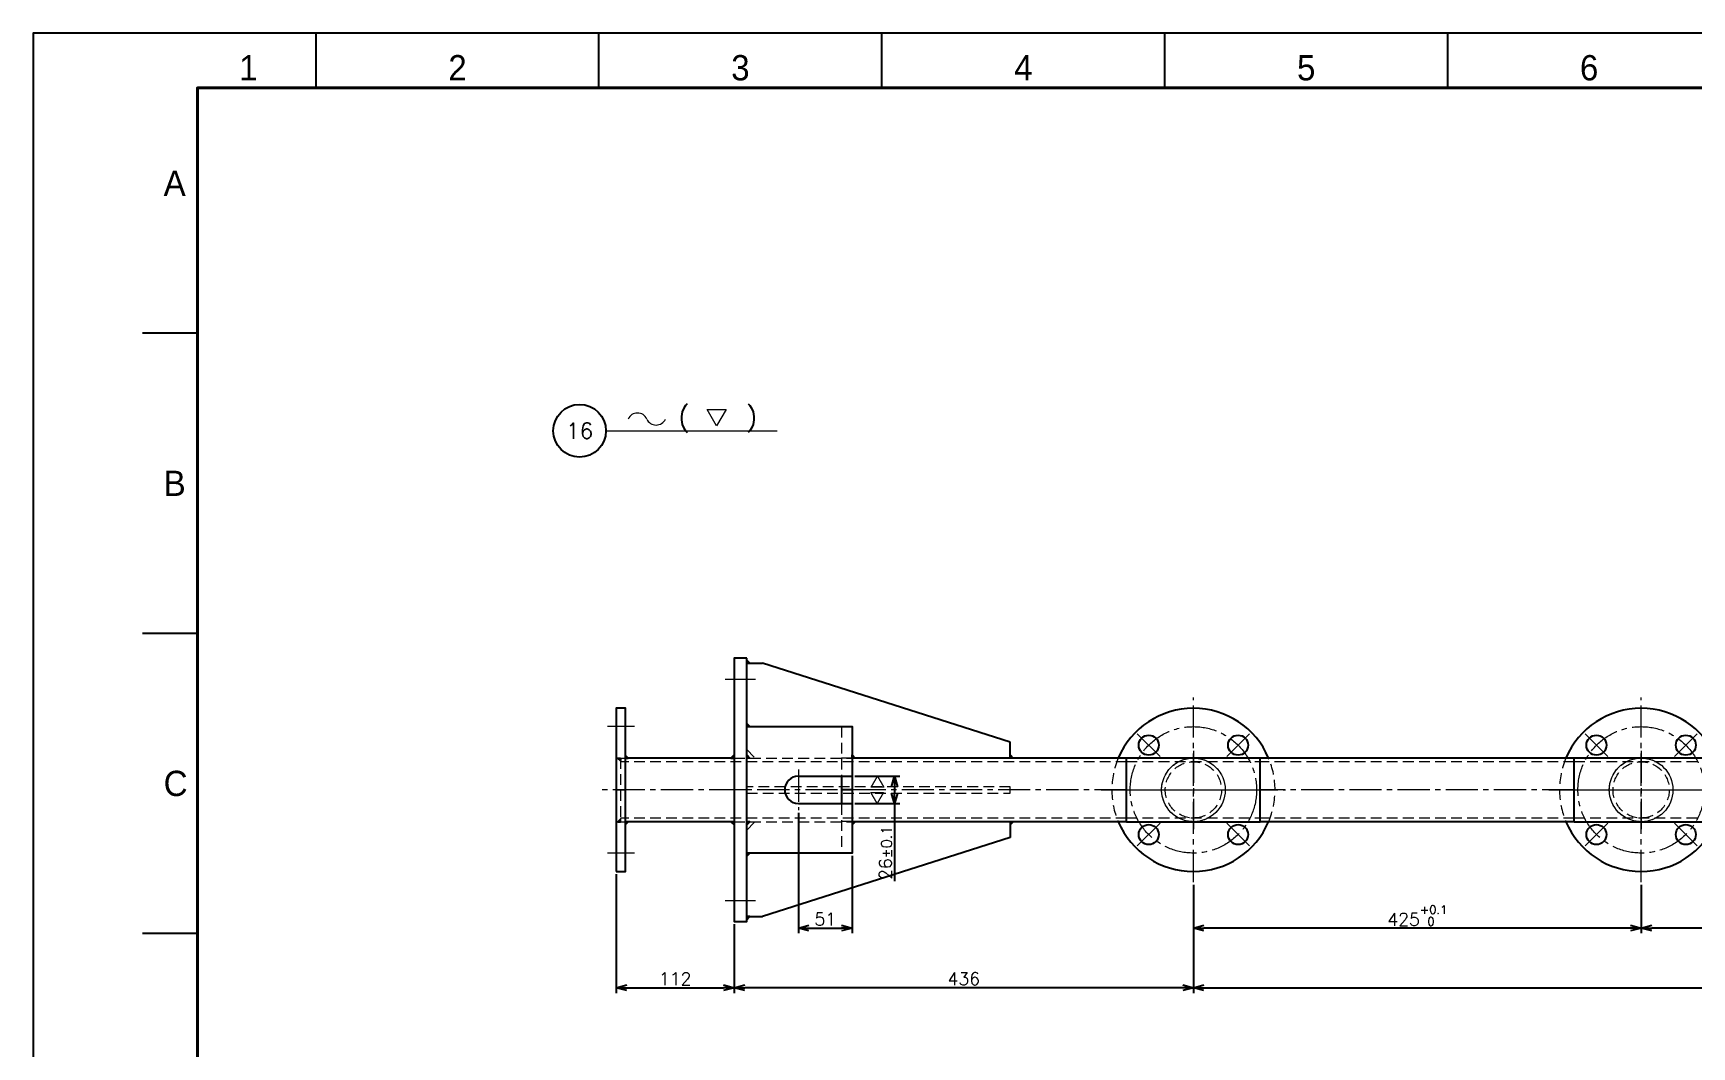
# Model space of a CAD drawing. Header units: millimetres. Extents: x -10 to 7117, y -19 to 2370.
# Drawn here: x 3894 to 5469, y 1341 to 2303 of the extents above; entities that cross this region are included whole.
import ezdxf
from ezdxf.entities.mleader import LeaderData, LeaderLine
from ezdxf.enums import TextEntityAlignment as Align
from ezdxf.math import Vec2, Vec3

# ---------------------------------------------------------------- set-up
doc = ezdxf.new("R2010")
doc.units = ezdxf.units.MM
doc.header["$LTSCALE"] = 1.6
doc.header["$PDMODE"] = 99
doc.header["$PDSIZE"] = 1
doc.linetypes.add('CENTER2', pattern=[28.575, 19.05, -3.175, 3.175, -3.175])
doc.linetypes.add('HIDDEN', pattern=[9.525, 6.35, -3.175])
for name, color, linetype, lineweight in [('04_HIDDEN', 2, 'HIDDEN', 13), ('05_CENTER', 4, 'CENTER2', 13), ('07_TEXT', 3, 'Continuous', 13), ('08_DIM', 3, 'Continuous', 13), ('99_図枠', 7, 'Continuous', 40)]:
    doc.layers.add(name, color=color, linetype=linetype, lineweight=lineweight)
doc.layers.add('10_DRAFT', color=8, linetype='Continuous', lineweight=0, plot=False)
doc.styles.add('KSS_TXT', font='txt.shx', dxfattribs={"bigfont": 'extfont2.shx'})
doc.styles.get("Standard").update_dxf_attribs({"font": 'txt.shx', "bigfont": 'extfont2.shx'})
doc.styles.add('表題用', font='MS PGothic.ttf')
doc.dimstyles.new('KSS_DIM', dxfattribs={"dimscale": 4, "dimtxt": 3, "dimasz": 2.5, "dimexe": 1.25, "dimexo": 0.625, "dimtad": 1, "dimdsep": 46, "dimtxsty": 'KSS_TXT', "dimblk": 'OPEN30', "dimcen": 0, "dimazin": 2, "dimtfac": 0.75, "dimtmove": 0, "dimatfit": 3, "dimldrblk": 'OPEN30', "dimfxl": 1.25, "dimtolj": 1, "dimarcsym": 0})

# ---------------------------------------------------------------- blocks, each defined once
blk = doc.blocks.new('AM_BALLOON1')
at = {"transparency": 16777216}
blk.add_circle((0, 0), 5, dxfattribs=at)
blk.add_attdef('B_NUMBER', text='', height=3, dxfattribs=at).set_placement((0, 0), align=Align.MIDDLE_CENTER)
blk = doc.blocks.new('_OPEN')
at = {"color": 0, "linetype": 'ByBlock'}
for p, q in [((-1, 0.17), (0, 0)), ((0, 0), (-1, -0.17)), ((0, 0), (-1, 0))]:
    blk.add_line(p, q, dxfattribs=at)
blk = doc.blocks.new('p1ba05')
for centre, start, end in [((-2.95, 0.29), 24.2276, 155.5758), ((0, 1.62), 204.2276, 335.5758)]:
    blk.add_arc(centre, 1.62, start, end)
blk = doc.blocks.new('p1ba01')
for p, q in [((0, 0), (-1.5, 2.6)), ((-1.5, 2.6), (1.5, 2.6)), ((1.5, 2.6), (0, 0))]:
    blk.add_line(p, q)
blk = doc.blocks.new('A$C1FB27735')
at = {"color": 0}
for p, q in [((0, 30.2), (-127, 30.2)), ((-127, 30.2), (-127, -30.2)), ((0, 30.2), (0, -30.2)), ((-127, -30.2), (0, -30.2))]:
    blk.add_line(p, q, dxfattribs=at)
at = {"layer": '04_HIDDEN'}
for p, q in [((0, 26.7), (-127, 26.7)), ((0, -26.8), (-127, -26.8))]:
    blk.add_line(p, q, dxfattribs=at)
for radius in [30.2, 26.7]:
    blk.add_circle((-63.5, 0), radius, dxfattribs=at)
at = {"layer": '05_CENTER'}
for p, q in [((-63.5, -37.2), (-63.5, 37.2)), ((0, 0), (-127, 0))]:
    blk.add_line(p, q, dxfattribs=at)
blk = doc.blocks.new('A$C62A94FE4')
at = {"color": 0}
for centre in [(0, 60), (-60, 0), (60, 0), (0, -60)]:
    blk.add_circle(centre, 9.5, dxfattribs=at)
for start, end in [(67.9746, 202.0254), (247.9746, 22.0254)]:
    blk.add_arc((0, 0), 77.5, start, end, dxfattribs=at)
at = {"layer": '04_HIDDEN'}
for start, end in [(22.0254, 67.9746), (202.0254, 247.9746)]:
    blk.add_arc((0, 0), 77.5, start, end, dxfattribs=at)
at = {"layer": '05_CENTER'}
for p, q in [((0, 75.3), (0, 44.7)), ((61.9, -61.9), (-61.9, 61.9)), ((-61.9, -61.9), (61.9, 61.9)), ((-75.3, 0), (-44.7, 0)), ((75.3, 0), (44.7, 0)), ((0, -75.3), (0, -44.7))]:
    blk.add_line(p, q, dxfattribs=at)
blk.add_circle((0, 0), 60, dxfattribs=at)
at = {"layer": '10_DRAFT'}
blk.add_circle((0, 0), 30.2, dxfattribs=at)
blk = doc.blocks.new('_Open30')
at = {"color": 0, "linetype": 'ByBlock', "lineweight": -2}
for p, q in [((-1, 0.27), (0, 0)), ((0, 0), (-1, -0.27)), ((0, 0), (-1, 0))]:
    blk.add_line(p, q, dxfattribs=at)
blk = doc.blocks.new('*D282')
at = {"layer": '08_DIM', "color": 0, "lineweight": -2, "transparency": 16777216}
for p, q in [((5420.8, 1494.7), (5420.8, 1448.6)), ((5845.8, 1494.7), (5845.8, 1448.6)), ((5835.8, 1453.6), (5430.8, 1453.6))]:
    blk.add_line(p, q, dxfattribs=at)
at = {"layer": 'Defpoints', "color": 0, "transparency": 16777216}
for p in [(5420.8, 1497.2), (5845.8, 1497.2), (5420.8, 1453.6)]:
    blk.add_point(p, dxfattribs=at)
at = {"layer": '08_DIM', "color": 0, "lineweight": -2, "transparency": 16777216, "xscale": 10, "yscale": 10, "zscale": 10, "rotation": 180}
blk.add_blockref('_Open30', (5420.8, 1453.6), dxfattribs=at)
at = {"layer": '08_DIM', "color": 0, "lineweight": -2, "transparency": 16777216, "xscale": 10, "yscale": 10, "zscale": 10}
blk.add_blockref('_Open30', (5845.8, 1453.6), dxfattribs=at)
at = {"layer": '08_DIM', "color": 0, "transparency": 16777216, "insert": (5633.3, 1465.4), "char_height": 12, "attachment_point": 5, "style": 'KSS_TXT'}
blk.add_mtext('425{\\H8;\\S+0.1^  0;}', dxfattribs=at)
blk = doc.blocks.new('*D283')
at = {"layer": '08_DIM', "color": 0, "lineweight": -2, "transparency": 16777216}
for p, q in [((4995.8, 1494.7), (4995.8, 1448.6)), ((5420.8, 1494.7), (5420.8, 1448.6)), ((5410.8, 1453.6), (5005.8, 1453.6))]:
    blk.add_line(p, q, dxfattribs=at)
at = {"layer": 'Defpoints', "color": 0, "transparency": 16777216}
for p in [(4995.8, 1497.2), (5420.8, 1497.2), (4995.8, 1453.6)]:
    blk.add_point(p, dxfattribs=at)
at = {"layer": '08_DIM', "color": 0, "lineweight": -2, "transparency": 16777216, "xscale": 10, "yscale": 10, "zscale": 10, "rotation": 180}
blk.add_blockref('_Open30', (4995.8, 1453.6), dxfattribs=at)
at = {"layer": '08_DIM', "color": 0, "lineweight": -2, "transparency": 16777216, "xscale": 10, "yscale": 10, "zscale": 10}
blk.add_blockref('_Open30', (5420.8, 1453.6), dxfattribs=at)
at = {"layer": '08_DIM', "color": 0, "transparency": 16777216, "insert": (5208.3, 1465.4), "char_height": 12, "attachment_point": 5, "style": 'KSS_TXT'}
blk.add_mtext('425{\\H8;\\S+0.1^  0;}', dxfattribs=at)
blk = doc.blocks.new('*D284')
at = {"layer": '08_DIM', "color": 0, "lineweight": -2, "transparency": 16777216}
for p, q in [((4995.8, 1494.7), (4995.8, 1391.9)), ((4559.8, 1457.2), (4559.8, 1391.9)), ((4985.8, 1396.9), (4569.8, 1396.9))]:
    blk.add_line(p, q, dxfattribs=at)
at = {"layer": 'Defpoints', "color": 0, "transparency": 16777216}
for p in [(4995.8, 1497.2), (4559.8, 1459.7), (4559.8, 1396.9)]:
    blk.add_point(p, dxfattribs=at)
at = {"layer": '08_DIM', "color": 0, "lineweight": -2, "transparency": 16777216, "xscale": 10, "yscale": 10, "zscale": 10, "rotation": 180}
blk.add_blockref('_Open30', (4559.8, 1396.9), dxfattribs=at)
at = {"layer": '08_DIM', "color": 0, "lineweight": -2, "transparency": 16777216, "xscale": 10, "yscale": 10, "zscale": 10}
blk.add_blockref('_Open30', (4995.8, 1396.9), dxfattribs=at)
at = {"layer": '08_DIM', "color": 0, "transparency": 16777216, "insert": (4777.8, 1405.4), "char_height": 12, "attachment_point": 5, "style": 'KSS_TXT'}
blk.add_mtext('\\A1;436', dxfattribs=at)
blk = doc.blocks.new('*D285')
at = {"layer": '08_DIM', "color": 0, "lineweight": -2, "transparency": 16777216}
for p, q in [((4995.8, 1494.7), (4995.8, 1391.9)), ((6695.8, 1494.7), (6695.8, 1391.9)), ((5005.8, 1396.9), (6685.8, 1396.9))]:
    blk.add_line(p, q, dxfattribs=at)
at = {"layer": 'Defpoints', "color": 0, "transparency": 16777216}
for p in [(4995.8, 1497.2), (6695.8, 1497.2), (6695.8, 1396.9)]:
    blk.add_point(p, dxfattribs=at)
at = {"layer": '08_DIM', "color": 0, "lineweight": -2, "transparency": 16777216, "xscale": 10, "yscale": 10, "zscale": 10, "rotation": 180}
blk.add_blockref('_Open30', (4995.8, 1396.9), dxfattribs=at)
at = {"layer": '08_DIM', "color": 0, "lineweight": -2, "transparency": 16777216, "xscale": 10, "yscale": 10, "zscale": 10}
blk.add_blockref('_Open30', (6695.8, 1396.9), dxfattribs=at)
at = {"layer": '08_DIM', "color": 0, "transparency": 16777216, "insert": (5845.8, 1405.4), "char_height": 12, "attachment_point": 5, "style": 'KSS_TXT'}
blk.add_mtext('\\A1;1700', dxfattribs=at)
blk = doc.blocks.new('*D286')
at = {"layer": '08_DIM', "color": 0, "lineweight": -2, "transparency": 16777216}
for p, q in [((4620.8, 1563), (4620.8, 1448.6)), ((4671.8, 1522.2), (4671.8, 1448.6)), ((4630.8, 1453.6), (4661.8, 1453.6))]:
    blk.add_line(p, q, dxfattribs=at)
at = {"layer": 'Defpoints', "color": 0, "transparency": 16777216}
for p in [(4620.8, 1565.5), (4671.8, 1524.7), (4671.8, 1453.6)]:
    blk.add_point(p, dxfattribs=at)
at = {"layer": '08_DIM', "color": 0, "lineweight": -2, "transparency": 16777216, "xscale": 10, "yscale": 10, "zscale": 10, "rotation": 180}
blk.add_blockref('_Open30', (4620.8, 1453.6), dxfattribs=at)
at = {"layer": '08_DIM', "color": 0, "lineweight": -2, "transparency": 16777216, "xscale": 10, "yscale": 10, "zscale": 10}
blk.add_blockref('_Open30', (4671.8, 1453.6), dxfattribs=at)
at = {"layer": '08_DIM', "color": 0, "transparency": 16777216, "insert": (4646.3, 1462.1), "char_height": 12, "attachment_point": 5, "style": 'KSS_TXT'}
blk.add_mtext('\\A1;51', dxfattribs=at)
blk = doc.blocks.new('*D263')
at = {"layer": '08_DIM', "color": 0, "lineweight": -2, "transparency": 16777216}
for p, q in [((4674.3, 1597.7), (4717, 1597.7)), ((4712, 1587.7), (4712, 1581.7)), ((4674.3, 1571.7), (4717, 1571.7)), ((4712, 1571.7), (4712, 1498))]:
    blk.add_line(p, q, dxfattribs=at)
at = {"layer": 'Defpoints', "color": 0, "transparency": 16777216}
for p in [(4671.8, 1597.7), (4671.8, 1571.7), (4712, 1571.7)]:
    blk.add_point(p, dxfattribs=at)
at = {"layer": '08_DIM', "color": 0, "lineweight": -2, "transparency": 16777216, "xscale": 10, "yscale": 10, "zscale": 10}
for p, rotation in [((4712, 1597.7), 90), ((4712, 1571.7), 270)]:
    blk.add_blockref('_Open30', p, dxfattribs=dict(at, rotation=rotation))
at = {"layer": '08_DIM', "color": 0, "transparency": 16777216, "insert": (4703.5, 1525), "char_height": 12, "attachment_point": 5, "rotation": 90, "style": 'KSS_TXT'}
blk.add_mtext('26{\\H10;±0.1}', dxfattribs=at)
blk = doc.blocks.new('*D264')
at = {"layer": '08_DIM', "color": 0, "lineweight": -2, "transparency": 16777216}
for p, q in [((4447.8, 1504.7), (4447.8, 1391.9)), ((4559.8, 1457.2), (4559.8, 1391.9)), ((4457.8, 1396.9), (4549.8, 1396.9))]:
    blk.add_line(p, q, dxfattribs=at)
at = {"layer": 'Defpoints', "color": 0, "transparency": 16777216}
for p in [(4447.8, 1507.2), (4559.8, 1459.7), (4559.8, 1396.9)]:
    blk.add_point(p, dxfattribs=at)
at = {"layer": '08_DIM', "color": 0, "lineweight": -2, "transparency": 16777216, "xscale": 10, "yscale": 10, "zscale": 10, "rotation": 180}
blk.add_blockref('_Open30', (4447.8, 1396.9), dxfattribs=at)
at = {"layer": '08_DIM', "color": 0, "lineweight": -2, "transparency": 16777216, "xscale": 10, "yscale": 10, "zscale": 10}
blk.add_blockref('_Open30', (4559.8, 1396.9), dxfattribs=at)
at = {"layer": '08_DIM', "color": 0, "transparency": 16777216, "insert": (4503.8, 1405.4), "char_height": 12, "attachment_point": 5, "style": 'KSS_TXT'}
blk.add_mtext('\\A1;112', dxfattribs=at)

msp = doc.modelspace()

# ---------------------------------------------------------------- linework, layer by layer
at = {"color": 0}
for p, q in [((4571.757, 1704.988), (4586.757, 1704.988)), ((4821.757, 1629.988), (4586.757, 1704.988)), ((4821.757, 1614.988), (4821.757, 1629.988)), ((4559.757, 1614.988), (4456.757, 1614.988)), ((4932.257, 1614.988), (4671.757, 1614.988)), ((5357.257, 1614.988), (5059.257, 1614.988)), ((4620.757, 1597.738), (4671.757, 1597.738)), ((4661.757, 1598.238), (4661.757, 1571.238)), ((4620.757, 1571.738), (4671.757, 1571.738)), ((4559.757, 1554.488), (4456.757, 1554.488)), ((4932.257, 1554.488), (4671.757, 1554.488)), ((4821.757, 1554.488), (4821.757, 1539.488)), ((5357.257, 1554.488), (5059.257, 1554.488)), ((4821.757, 1539.488), (4586.757, 1464.488)), ((4571.757, 1464.488), (4586.757, 1464.488))]:
    msp.add_line(p, q, dxfattribs=at)
msp.add_line((4671.757, 1584.738), (4661.757, 1584.738))
for points in [[(4571.757, 1709.738), (4559.757, 1709.738), (4559.757, 1459.738), (4571.757, 1459.738)], [(4447.757, 1507.238), (4456.757, 1507.238), (4456.757, 1662.238), (4447.757, 1662.238)], [(4571.757, 1524.738), (4571.757, 1644.738), (4671.757, 1644.738), (4671.757, 1524.738)]]:
    msp.add_lwpolyline(points, close=True, dxfattribs=at)
at = {"color": 3}
for points in [[(4571.757, 1704.988), (4571.757, 1707.988), (4571.757, 1707.988), (4574.757, 1704.988)], [(4571.757, 1644.738), (4571.757, 1647.738), (4571.757, 1647.738), (4574.757, 1644.738)], [(4451.757, 1614.988), (4451.757, 1612.488), (4451.757, 1612.488), (4449.257, 1614.988)], [(4456.757, 1614.988), (4459.257, 1614.988), (4459.257, 1614.988), (4456.757, 1617.488)], [(4559.757, 1614.988), (4559.757, 1617.988), (4559.757, 1617.988), (4556.757, 1614.988)], [(4571.757, 1614.988), (4571.757, 1617.988), (4571.757, 1617.988), (4574.757, 1614.988)], [(4671.757, 1614.988), (4671.757, 1617.988), (4671.757, 1617.988), (4674.757, 1614.988)], [(4821.757, 1614.988), (4821.757, 1617.988), (4821.757, 1617.988), (4824.757, 1614.988)], [(4451.757, 1554.488), (4451.757, 1556.988), (4451.757, 1556.988), (4449.257, 1554.488)], [(4456.757, 1554.488), (4459.257, 1554.488), (4459.257, 1554.488), (4456.757, 1551.988)], [(4559.757, 1554.488), (4559.757, 1551.488), (4559.757, 1551.488), (4556.757, 1554.488)], [(4571.757, 1554.488), (4571.757, 1551.488), (4571.757, 1551.488), (4574.757, 1554.488)], [(4671.757, 1554.488), (4671.757, 1551.488), (4671.757, 1551.488), (4674.757, 1554.488)], [(4821.757, 1554.488), (4821.757, 1551.488), (4821.757, 1551.488), (4824.757, 1554.488)], [(4571.757, 1524.738), (4571.757, 1521.738), (4571.757, 1521.738), (4574.757, 1524.738)], [(4571.757, 1464.488), (4571.757, 1461.488), (4571.757, 1461.488), (4574.757, 1464.488)]]:
    msp.add_lwpolyline(points, close=True, dxfattribs=at)
at = {"color": 0}
msp.add_arc((4620.757, 1584.738), 13, 90, 270, dxfattribs=at)
at = {"layer": '04_HIDDEN'}
for p, q in [((4661.757, 1644.738), (4661.757, 1598.238)), ((4571.757, 1622.988), (4579.757, 1614.988)), ((4447.757, 1614.988), (4456.757, 1614.988)), ((4451.757, 1614.988), (4451.757, 1554.488)), ((4932.257, 1611.488), (4451.757, 1611.488)), ((4559.757, 1614.988), (4671.757, 1614.988)), ((4671.757, 1614.738), (4661.757, 1614.738)), ((5357.257, 1611.488), (5059.257, 1611.488)), ((4661.757, 1571.238), (4661.757, 1524.738)), ((4447.757, 1554.488), (4456.757, 1554.488)), ((4932.257, 1557.988), (4451.757, 1557.988)), ((4559.757, 1554.488), (4671.757, 1554.488)), ((4571.757, 1546.488), (4579.757, 1554.488)), ((4671.757, 1554.738), (4661.757, 1554.738)), ((5357.257, 1557.988), (5059.257, 1557.988))]:
    msp.add_line(p, q, dxfattribs=at)
msp.add_lwpolyline([(4571.757, 1587.738), (4571.757, 1581.738), (4821.757, 1581.738), (4821.757, 1587.738)], close=True, dxfattribs=at)
at = {"layer": '05_CENTER'}
for p, q in [((4551.208, 1689.738), (4580.094, 1689.738)), ((4465.306, 1644.738), (4439.42, 1644.738)), ((4620.757, 1603.986), (4620.757, 1565.491)), ((4932.257, 1584.738), (4433.46, 1584.738)), ((4447.757, 1584.738), (4456.757, 1584.738)), ((4571.757, 1584.738), (4559.757, 1584.738)), ((5357.257, 1584.738), (5059.257, 1584.738)), ((4465.306, 1524.738), (4439.42, 1524.738)), ((4551.208, 1479.738), (4580.094, 1479.738))]:
    msp.add_line(p, q, dxfattribs=at)
at = {"layer": '08_DIM'}
msp.add_line((4438.154, 1925.547), (4600.695, 1925.547), dxfattribs=at)
at = {"layer": '99_図枠', "lineweight": 25}
for p, q in [((4162.925, 2251.016), (4162.925, 2303.021)), ((4431.472, 2251.016), (4431.472, 2303.021)), ((4700.019, 2251.016), (4700.019, 2303.021)), ((4968.566, 2251.016), (4968.566, 2303.021)), ((5237.113, 2251.016), (5237.113, 2303.021)), ((4050.234, 2018.17), (3998.229, 2018.17)), ((4050.234, 1733.318), (3998.229, 1733.318)), ((4050.234, 1448.466), (3998.229, 1448.466))]:
    msp.add_line(p, q, dxfattribs=at)
at = {"layer": '99_図枠'}
msp.add_lwpolyline([(4050.234, 76.214), (7064.936, 76.214), (7064.936, 2251.016), (4050.234, 2251.016)], close=True, dxfattribs=at)
at = {"layer": 'Defpoints'}
msp.add_lwpolyline([(3894.378, 24.441), (7116.941, 24.441), (7116.941, 2303.021), (3894.378, 2303.021)], close=True, dxfattribs=at)

# ---------------------------------------------------------------- block references
for name, p, rotation in [('A$C62A94FE4', (4995.757, 1584.738), 315), ('A$C62A94FE4', (5420.757, 1584.738), 315), ('A$C1FB27735', (4932.257, 1584.738), 180), ('A$C1FB27735', (5357.257, 1584.738), 180)]:
    msp.add_blockref(name, p, dxfattribs=dict(rotation=rotation))
at = {"layer": '08_DIM'}
for name, p, xscale, yscale, zscale in [('p1ba05', (4485.682, 1931.017), 6, 6, 6), ('p1ba01', (4543.188, 1930.316), 6, 6, 6), ('p1ba01', (4695.623, 1571.738), 4, 4, 4)]:
    msp.add_blockref(name, p, dxfattribs=dict(at, xscale=xscale, yscale=yscale, zscale=zscale))
at = {"layer": '08_DIM', "xscale": 4, "yscale": 4, "zscale": 4, "rotation": 180}
msp.add_blockref('p1ba01', (4695.724, 1597.738), dxfattribs=at)

# ---------------------------------------------------------------- texts
at = {"layer": '07_TEXT', "style": 'KSS_TXT'}
msp.add_text('(   )', height=18, dxfattribs=at).set_placement((4506.721, 1929.864))
at = {"layer": '99_図枠', "lineweight": 13, "style": '表題用'}
for s, p in [('1', (4098.736, 2251.016)), ('2', (4297.199, 2251.016)), ('3', (4565.746, 2251.016)), ('4', (4834.292, 2251.016)), ('5', (5102.839, 2251.016)), ('6', (5371.386, 2251.016))]:
    msp.add_text(s, height=24.002, dxfattribs=at).set_placement(p, align=Align.BOTTOM_CENTER)
for s, p in [('A', (4018.231, 2160.595)), ('B', (4018.231, 1875.744)), ('C', (4018.231, 1590.892))]:
    msp.add_text(s, height=24.002, dxfattribs=at).set_placement(p, align=Align.MIDDLE_LEFT)

# ---------------------------------------------------------------- dimensions: what is measured, and where the dimension line sits
at = {"layer": '08_DIM'}
dim = msp.add_linear_dim(base=(4711.989, 1571.738), p1=(4671.757, 1597.738), p2=(4671.757, 1571.738), angle=90, dimstyle='KSS_DIM', override={"dimtol": 1, "dimtp": 0.1, "dimtm": 0.1, "dimtfac": 0.833333, "dimtolj": 0}, dxfattribs=at)
dim.commit()
dim.dimension.update_dxf_attribs({"geometry": '*D263', "text_midpoint": (4711.989, 1525.045), "dimtype": 160})
for base, p1, p2, picture, middle in [((4671.757, 1453.551), (4620.757, 1565.491), (4671.757, 1524.738), '*D286', (4646.257, 1462.051)), ((4559.757, 1396.884), (4447.757, 1507.238), (4559.757, 1459.738), '*D264', (4503.757, 1405.384)), ((4559.757, 1396.884), (4995.757, 1497.238), (4559.757, 1459.738), '*D284', (4777.757, 1405.384)), ((6695.757, 1396.884), (4995.757, 1497.238), (6695.757, 1497.238), '*D285', (5845.757, 1405.384))]:
    dim = msp.add_linear_dim(base=base, p1=p1, p2=p2, dimstyle='KSS_DIM', dxfattribs=at)
    dim.commit()
    dim.dimension.update_dxf_attribs({"geometry": picture, "text_midpoint": middle})
for base, p1, p2, picture, middle in [((4995.757, 1453.551), (5420.757, 1497.238), (4995.757, 1497.238), '*D283', (5208.257, 1465.385)), ((5420.757, 1453.551), (5845.757, 1497.238), (5420.757, 1497.238), '*D282', (5633.257, 1465.385))]:
    dim = msp.add_linear_dim(base=base, p1=p1, p2=p2, dimstyle='KSS_DIM', override={"dimpost": '', "dimtol": 1, "dimlim": 0, "dimtp": 0.1, "dimtm": 0, "dimtfac": 0.666667, "dimtdec": 2, "dimtolj": 0, "dimtzin": 8}, dxfattribs=at)
    dim.commit()
    dim.dimension.update_dxf_attribs({"geometry": picture, "text_midpoint": middle})

# ---------------------------------------------------------------- leaders
ml = msp.add_multileader_block('Standard', dxfattribs=at)
ml.set_content('AM_BALLOON1', color=256, scale=5)
ml.set_attribute('B_NUMBER', '16', width=0)
ml.set_leader_properties(color=256, linetype='ByLayer', lineweight=-1)
ml.set_arrow_properties(name='OPEN')
ml.build(insert=Vec2(0, 0))
ml.multileader.update_dxf_attribs({"leader_type": 0, "has_dogleg": 0, "text_right_attachment_type": 6, "dogleg_length": 0, "arrow_head_size": 10, "scale": 2.5, "block_connection_type": 1})
ctx = ml.context
ctx.base_point, ctx.scale, ctx.char_height, ctx.arrow_head_size, ctx.landing_gap_size, ctx.plane_origin = Vec3(4413.119, 1925.579), 2.5, 20, 10, 10, Vec3(4413.119, 1925.579)
ctx.right_attachment, ctx.attachment_type = 6, 1
ctx.block.insert = Vec3(4413.119, 1925.579)

doc.saveas('drawing.dxf')
